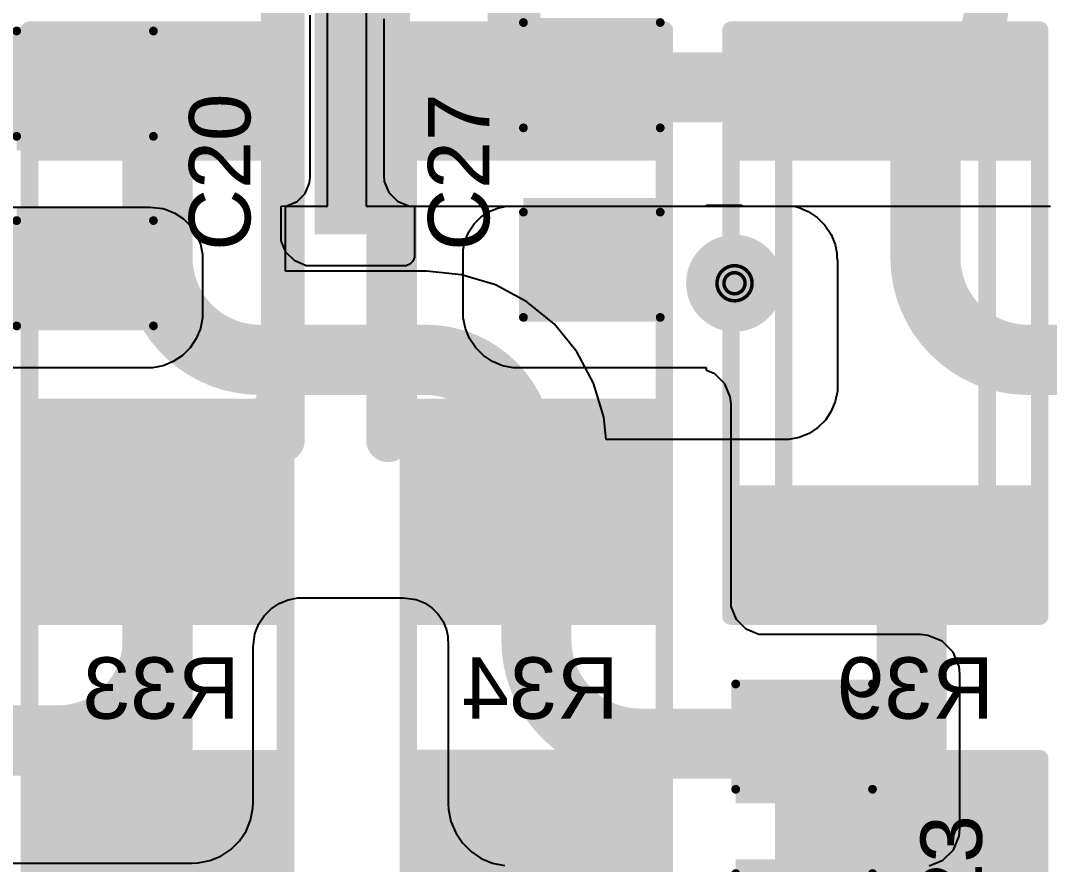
# Model space of a CAD drawing. Header units: inches. Extents: x 0 to 11.2, y -0.2 to 5.5.
# Drawn here: x 1.984 to 2.571, y 1.772 to 2.253 of the extents above; entities that cross this region are included whole.
import ezdxf

# ---------------------------------------------------------------- set-up
doc = ezdxf.new("R2010")
doc.units = ezdxf.units.IN
doc.header["$MEASUREMENT"] = 0
for name, color, linetype in [('Bottom Layer', 5, 'Continuous'), ('Bottom Overlay', 54, 'Continuous'), ('Bottom Paste', 16, 'Continuous'), ('Bottom Solder', 6, 'Continuous'), ('Drill Drawing', 1, 'Continuous'), ('Top Layer', 1, 'Continuous'), ('Top Overlay', 2, 'Continuous'), ('Top Paste', 8, 'Continuous'), ('Top Solder', 216, 'Continuous'), ('Via Holes', 16, 'Continuous')]:
    doc.layers.add(name, color=color, linetype=linetype)
doc.styles.add('Arial', font='', dxfattribs={"height": 0.2})
doc.styles.get('Arial').set_extended_font_data('Arial')

# ---------------------------------------------------------------- blocks, each defined once
blk = doc.blocks.new('RES_2512_12')
at = {"layer": 'Top Layer'}
for points in [[(-0.15944875, 0.06692915), (-0.09645665, 0.06692915), (-0.09645665, -0.06692915), (-0.15944875, -0.06692915)], [(0.09645675, 0.06692915), (0.15944885, 0.06692915), (0.15944885, -0.06692915), (0.09645675, -0.06692915)]]:
    blk.add_hatch(color=1, dxfattribs=at).paths.add_polyline_path(points)
at = {"layer": 'Top Paste'}
for points in [[(-0.15944875, 0.06692915), (-0.09645665, 0.06692915), (-0.09645665, -0.06692915), (-0.15944875, -0.06692915)], [(0.09645675, 0.06692915), (0.15944885, 0.06692915), (0.15944885, -0.06692915), (0.09645675, -0.06692915)]]:
    blk.add_hatch(color=8, dxfattribs=at).paths.add_polyline_path(points)
at = {"layer": 'Top Solder'}
for points in [[(-0.16344875, 0.07092915), (-0.09245665, 0.07092915), (-0.09245665, -0.07092915), (-0.16344875, -0.07092915)], [(0.09245675, 0.07092915), (0.16344885, 0.07092915), (0.16344885, -0.07092915), (0.09245675, -0.07092915)]]:
    blk.add_hatch(color=216, dxfattribs=at).paths.add_polyline_path(points)
at = {"layer": 'Top Overlay'}
for points in [[(-0.167, 0.073, 0.01, 0.01, 0), (-0.167, -0.073, 0.01, 0.01, 0)], [(-0.167, 0.073, 0.01, 0.01, 0), (0.1667936, 0.073, 0.01, 0.01, 0)], [(0.1667936, 0.073, 0.01, 0.01, 0), (0.1667936, -0.073, 0.01, 0.01, 0)], [(-0.167, -0.073, 0.01, 0.01, 0), (0.1667936, -0.073, 0.01, 0.01, 0)]]:
    blk.add_lwpolyline(points, format="xyseb", dxfattribs=at)
for points in [[(-0.1695, 0.073, 0.005, 0.005, 1), (-0.1645, 0.073, 0.005, 0.005, 1)], [(-0.1695, 0.073, 0.005, 0.005, 1), (-0.1645, 0.073, 0.005, 0.005, 1)], [(0.1642936, 0.073, 0.005, 0.005, 1), (0.1692936, 0.073, 0.005, 0.005, 1)], [(0.1642936, 0.073, 0.005, 0.005, 1), (0.1692936, 0.073, 0.005, 0.005, 1)], [(-0.1695, -0.073, 0.005, 0.005, 1), (-0.1645, -0.073, 0.005, 0.005, 1)], [(-0.1695, -0.073, 0.005, 0.005, 1), (-0.1645, -0.073, 0.005, 0.005, 1)], [(0.1642936, -0.073, 0.005, 0.005, 1), (0.1692936, -0.073, 0.005, 0.005, 1)], [(0.1642936, -0.073, 0.005, 0.005, 1), (0.1692936, -0.073, 0.005, 0.005, 1)]]:
    blk.add_lwpolyline(points, format="xyseb", close=True, dxfattribs=at)
blk = doc.blocks.new('RES_2512_B_15')
at = {"layer": 'Bottom Layer'}
for points in [[(-0.15944875, 0.06692915), (-0.09645665, 0.06692915), (-0.09645665, -0.06692915), (-0.15944875, -0.06692915)], [(0.09645675, 0.06692915), (0.15944885, 0.06692915), (0.15944885, -0.06692915), (0.09645675, -0.06692915)]]:
    blk.add_hatch(color=5, dxfattribs=at).paths.add_polyline_path(points)
at = {"layer": 'Bottom Paste'}
for points in [[(-0.15944875, 0.06692915), (-0.09645665, 0.06692915), (-0.09645665, -0.06692915), (-0.15944875, -0.06692915)], [(0.09645675, 0.06692915), (0.15944885, 0.06692915), (0.15944885, -0.06692915), (0.09645675, -0.06692915)]]:
    blk.add_hatch(color=16, dxfattribs=at).paths.add_polyline_path(points)
at = {"layer": 'Bottom Solder'}
for points in [[(-0.16344875, 0.07092915), (-0.09245665, 0.07092915), (-0.09245665, -0.07092915), (-0.16344875, -0.07092915)], [(0.09245675, 0.07092915), (0.16344885, 0.07092915), (0.16344885, -0.07092915), (0.09245675, -0.07092915)]]:
    blk.add_hatch(color=6, dxfattribs=at).paths.add_polyline_path(points)
at = {"layer": 'Bottom Overlay'}
for points in [[(-0.167, 0.073, 0.01, 0.01, 0), (-0.167, -0.073, 0.01, 0.01, 0)], [(-0.167, 0.073, 0.01, 0.01, 0), (0.1667936, 0.073, 0.01, 0.01, 0)], [(0.1667936, 0.073, 0.01, 0.01, 0), (0.1667936, -0.073, 0.01, 0.01, 0)], [(-0.167, -0.073, 0.01, 0.01, 0), (0.1667936, -0.073, 0.01, 0.01, 0)]]:
    blk.add_lwpolyline(points, format="xyseb", dxfattribs=at)
for points in [[(-0.1695, 0.073, 0.005, 0.005, 1), (-0.1645, 0.073, 0.005, 0.005, 1)], [(-0.1695, 0.073, 0.005, 0.005, 1), (-0.1645, 0.073, 0.005, 0.005, 1)], [(0.1642936, 0.073, 0.005, 0.005, 1), (0.1692936, 0.073, 0.005, 0.005, 1)], [(0.1642936, 0.073, 0.005, 0.005, 1), (0.1692936, 0.073, 0.005, 0.005, 1)], [(-0.1695, -0.073, 0.005, 0.005, 1), (-0.1645, -0.073, 0.005, 0.005, 1)], [(-0.1695, -0.073, 0.005, 0.005, 1), (-0.1645, -0.073, 0.005, 0.005, 1)], [(0.1642936, -0.073, 0.005, 0.005, 1), (0.1692936, -0.073, 0.005, 0.005, 1)], [(0.1642936, -0.073, 0.005, 0.005, 1), (0.1692936, -0.073, 0.005, 0.005, 1)]]:
    blk.add_lwpolyline(points, format="xyseb", close=True, dxfattribs=at)
blk = doc.blocks.new('RES_2512_B_16')
at = {"layer": 'Bottom Layer'}
for points in [[(-0.15944875, 0.06692915), (-0.09645665, 0.06692915), (-0.09645665, -0.06692915), (-0.15944875, -0.06692915)], [(0.09645675, 0.06692915), (0.15944885, 0.06692915), (0.15944885, -0.06692915), (0.09645675, -0.06692915)]]:
    blk.add_hatch(color=5, dxfattribs=at).paths.add_polyline_path(points)
at = {"layer": 'Bottom Paste'}
for points in [[(-0.15944875, 0.06692915), (-0.09645665, 0.06692915), (-0.09645665, -0.06692915), (-0.15944875, -0.06692915)], [(0.09645675, 0.06692915), (0.15944885, 0.06692915), (0.15944885, -0.06692915), (0.09645675, -0.06692915)]]:
    blk.add_hatch(color=16, dxfattribs=at).paths.add_polyline_path(points)
at = {"layer": 'Bottom Solder'}
for points in [[(-0.16344875, 0.07092915), (-0.09245665, 0.07092915), (-0.09245665, -0.07092915), (-0.16344875, -0.07092915)], [(0.09245675, 0.07092915), (0.16344885, 0.07092915), (0.16344885, -0.07092915), (0.09245675, -0.07092915)]]:
    blk.add_hatch(color=6, dxfattribs=at).paths.add_polyline_path(points)
at = {"layer": 'Bottom Overlay'}
for points in [[(-0.167, 0.073, 0.01, 0.01, 0), (-0.167, -0.073, 0.01, 0.01, 0)], [(-0.167, 0.073, 0.01, 0.01, 0), (0.1667936, 0.073, 0.01, 0.01, 0)], [(0.1667936, 0.073, 0.01, 0.01, 0), (0.1667936, -0.073, 0.01, 0.01, 0)], [(-0.167, -0.073, 0.01, 0.01, 0), (0.1667936, -0.073, 0.01, 0.01, 0)]]:
    blk.add_lwpolyline(points, format="xyseb", dxfattribs=at)
for points in [[(-0.1695, 0.073, 0.005, 0.005, 1), (-0.1645, 0.073, 0.005, 0.005, 1)], [(-0.1695, 0.073, 0.005, 0.005, 1), (-0.1645, 0.073, 0.005, 0.005, 1)], [(0.1642936, 0.073, 0.005, 0.005, 1), (0.1692936, 0.073, 0.005, 0.005, 1)], [(0.1642936, 0.073, 0.005, 0.005, 1), (0.1692936, 0.073, 0.005, 0.005, 1)], [(-0.1695, -0.073, 0.005, 0.005, 1), (-0.1645, -0.073, 0.005, 0.005, 1)], [(-0.1695, -0.073, 0.005, 0.005, 1), (-0.1645, -0.073, 0.005, 0.005, 1)], [(0.1642936, -0.073, 0.005, 0.005, 1), (0.1692936, -0.073, 0.005, 0.005, 1)], [(0.1642936, -0.073, 0.005, 0.005, 1), (0.1692936, -0.073, 0.005, 0.005, 1)]]:
    blk.add_lwpolyline(points, format="xyseb", close=True, dxfattribs=at)
blk = doc.blocks.new('RES_2512_18')
at = {"layer": 'Top Layer'}
for points in [[(-0.15944875, 0.06692915), (-0.09645665, 0.06692915), (-0.09645665, -0.06692915), (-0.15944875, -0.06692915)], [(0.09645675, 0.06692915), (0.15944885, 0.06692915), (0.15944885, -0.06692915), (0.09645675, -0.06692915)]]:
    blk.add_hatch(color=1, dxfattribs=at).paths.add_polyline_path(points)
at = {"layer": 'Top Paste'}
for points in [[(-0.15944875, 0.06692915), (-0.09645665, 0.06692915), (-0.09645665, -0.06692915), (-0.15944875, -0.06692915)], [(0.09645675, 0.06692915), (0.15944885, 0.06692915), (0.15944885, -0.06692915), (0.09645675, -0.06692915)]]:
    blk.add_hatch(color=8, dxfattribs=at).paths.add_polyline_path(points)
at = {"layer": 'Top Solder'}
for points in [[(-0.16344875, 0.07092915), (-0.09245665, 0.07092915), (-0.09245665, -0.07092915), (-0.16344875, -0.07092915)], [(0.09245675, 0.07092915), (0.16344885, 0.07092915), (0.16344885, -0.07092915), (0.09245675, -0.07092915)]]:
    blk.add_hatch(color=216, dxfattribs=at).paths.add_polyline_path(points)
at = {"layer": 'Top Overlay'}
for points in [[(-0.167, 0.073, 0.01, 0.01, 0), (0.1667936, 0.073, 0.01, 0.01, 0)], [(-0.167, 0.073, 0.01, 0.01, 0), (-0.167, -0.073, 0.01, 0.01, 0)], [(0.1667936, 0.073, 0.01, 0.01, 0), (0.1667936, -0.073, 0.01, 0.01, 0)], [(-0.167, -0.073, 0.01, 0.01, 0), (0.1667936, -0.073, 0.01, 0.01, 0)]]:
    blk.add_lwpolyline(points, format="xyseb", dxfattribs=at)
for points in [[(-0.1695, 0.073, 0.005, 0.005, 1), (-0.1645, 0.073, 0.005, 0.005, 1)], [(-0.1695, 0.073, 0.005, 0.005, 1), (-0.1645, 0.073, 0.005, 0.005, 1)], [(0.1642936, 0.073, 0.005, 0.005, 1), (0.1692936, 0.073, 0.005, 0.005, 1)], [(0.1642936, 0.073, 0.005, 0.005, 1), (0.1692936, 0.073, 0.005, 0.005, 1)], [(-0.1695, -0.073, 0.005, 0.005, 1), (-0.1645, -0.073, 0.005, 0.005, 1)], [(-0.1695, -0.073, 0.005, 0.005, 1), (-0.1645, -0.073, 0.005, 0.005, 1)], [(0.1642936, -0.073, 0.005, 0.005, 1), (0.1692936, -0.073, 0.005, 0.005, 1)], [(0.1642936, -0.073, 0.005, 0.005, 1), (0.1692936, -0.073, 0.005, 0.005, 1)]]:
    blk.add_lwpolyline(points, format="xyseb", close=True, dxfattribs=at)
blk = doc.blocks.new('RES_2512_19')
at = {"layer": 'Top Layer'}
for points in [[(-0.15944875, 0.06692915), (-0.09645665, 0.06692915), (-0.09645665, -0.06692915), (-0.15944875, -0.06692915)], [(0.09645675, 0.06692915), (0.15944885, 0.06692915), (0.15944885, -0.06692915), (0.09645675, -0.06692915)]]:
    blk.add_hatch(color=1, dxfattribs=at).paths.add_polyline_path(points)
at = {"layer": 'Top Paste'}
for points in [[(-0.15944875, 0.06692915), (-0.09645665, 0.06692915), (-0.09645665, -0.06692915), (-0.15944875, -0.06692915)], [(0.09645675, 0.06692915), (0.15944885, 0.06692915), (0.15944885, -0.06692915), (0.09645675, -0.06692915)]]:
    blk.add_hatch(color=8, dxfattribs=at).paths.add_polyline_path(points)
at = {"layer": 'Top Solder'}
for points in [[(-0.16344875, 0.07092915), (-0.09245665, 0.07092915), (-0.09245665, -0.07092915), (-0.16344875, -0.07092915)], [(0.09245675, 0.07092915), (0.16344885, 0.07092915), (0.16344885, -0.07092915), (0.09245675, -0.07092915)]]:
    blk.add_hatch(color=216, dxfattribs=at).paths.add_polyline_path(points)
at = {"layer": 'Top Overlay'}
for points in [[(-0.167, 0.073, 0.01, 0.01, 0), (0.1667936, 0.073, 0.01, 0.01, 0)], [(-0.167, 0.073, 0.01, 0.01, 0), (-0.167, -0.073, 0.01, 0.01, 0)], [(0.1667936, 0.073, 0.01, 0.01, 0), (0.1667936, -0.073, 0.01, 0.01, 0)], [(-0.167, -0.073, 0.01, 0.01, 0), (0.1667936, -0.073, 0.01, 0.01, 0)]]:
    blk.add_lwpolyline(points, format="xyseb", dxfattribs=at)
for points in [[(-0.1695, 0.073, 0.005, 0.005, 1), (-0.1645, 0.073, 0.005, 0.005, 1)], [(-0.1695, 0.073, 0.005, 0.005, 1), (-0.1645, 0.073, 0.005, 0.005, 1)], [(0.1642936, 0.073, 0.005, 0.005, 1), (0.1692936, 0.073, 0.005, 0.005, 1)], [(0.1642936, 0.073, 0.005, 0.005, 1), (0.1692936, 0.073, 0.005, 0.005, 1)], [(-0.1695, -0.073, 0.005, 0.005, 1), (-0.1645, -0.073, 0.005, 0.005, 1)], [(-0.1695, -0.073, 0.005, 0.005, 1), (-0.1645, -0.073, 0.005, 0.005, 1)], [(0.1642936, -0.073, 0.005, 0.005, 1), (0.1692936, -0.073, 0.005, 0.005, 1)], [(0.1642936, -0.073, 0.005, 0.005, 1), (0.1692936, -0.073, 0.005, 0.005, 1)]]:
    blk.add_lwpolyline(points, format="xyseb", close=True, dxfattribs=at)
blk = doc.blocks.new('RES_2512_B_20')
at = {"layer": 'Bottom Layer'}
for points in [[(-0.15944875, 0.06692915), (-0.09645665, 0.06692915), (-0.09645665, -0.06692915), (-0.15944875, -0.06692915)], [(0.09645675, 0.06692915), (0.15944885, 0.06692915), (0.15944885, -0.06692915), (0.09645675, -0.06692915)]]:
    blk.add_hatch(color=5, dxfattribs=at).paths.add_polyline_path(points)
at = {"layer": 'Bottom Paste'}
for points in [[(-0.15944875, 0.06692915), (-0.09645665, 0.06692915), (-0.09645665, -0.06692915), (-0.15944875, -0.06692915)], [(0.09645675, 0.06692915), (0.15944885, 0.06692915), (0.15944885, -0.06692915), (0.09645675, -0.06692915)]]:
    blk.add_hatch(color=16, dxfattribs=at).paths.add_polyline_path(points)
at = {"layer": 'Bottom Solder'}
for points in [[(-0.16344875, 0.07092915), (-0.09245665, 0.07092915), (-0.09245665, -0.07092915), (-0.16344875, -0.07092915)], [(0.09245675, 0.07092915), (0.16344885, 0.07092915), (0.16344885, -0.07092915), (0.09245675, -0.07092915)]]:
    blk.add_hatch(color=6, dxfattribs=at).paths.add_polyline_path(points)
at = {"layer": 'Bottom Overlay'}
for points in [[(-0.167, 0.073, 0.01, 0.01, 0), (-0.167, -0.073, 0.01, 0.01, 0)], [(-0.167, 0.073, 0.01, 0.01, 0), (0.1667936, 0.073, 0.01, 0.01, 0)], [(0.1667936, 0.073, 0.01, 0.01, 0), (0.1667936, -0.073, 0.01, 0.01, 0)], [(-0.167, -0.073, 0.01, 0.01, 0), (0.1667936, -0.073, 0.01, 0.01, 0)]]:
    blk.add_lwpolyline(points, format="xyseb", dxfattribs=at)
for points in [[(-0.1695, 0.073, 0.005, 0.005, 1), (-0.1645, 0.073, 0.005, 0.005, 1)], [(-0.1695, 0.073, 0.005, 0.005, 1), (-0.1645, 0.073, 0.005, 0.005, 1)], [(0.1642936, 0.073, 0.005, 0.005, 1), (0.1692936, 0.073, 0.005, 0.005, 1)], [(0.1642936, 0.073, 0.005, 0.005, 1), (0.1692936, 0.073, 0.005, 0.005, 1)], [(-0.1695, -0.073, 0.005, 0.005, 1), (-0.1645, -0.073, 0.005, 0.005, 1)], [(-0.1695, -0.073, 0.005, 0.005, 1), (-0.1645, -0.073, 0.005, 0.005, 1)], [(0.1642936, -0.073, 0.005, 0.005, 1), (0.1692936, -0.073, 0.005, 0.005, 1)], [(0.1642936, -0.073, 0.005, 0.005, 1), (0.1692936, -0.073, 0.005, 0.005, 1)]]:
    blk.add_lwpolyline(points, format="xyseb", close=True, dxfattribs=at)
blk = doc.blocks.new('RES_2512_B_21')
at = {"layer": 'Bottom Layer'}
for points in [[(-0.15944875, 0.06692915), (-0.09645665, 0.06692915), (-0.09645665, -0.06692915), (-0.15944875, -0.06692915)], [(0.09645675, 0.06692915), (0.15944885, 0.06692915), (0.15944885, -0.06692915), (0.09645675, -0.06692915)]]:
    blk.add_hatch(color=5, dxfattribs=at).paths.add_polyline_path(points)
at = {"layer": 'Bottom Paste'}
for points in [[(-0.15944875, 0.06692915), (-0.09645665, 0.06692915), (-0.09645665, -0.06692915), (-0.15944875, -0.06692915)], [(0.09645675, 0.06692915), (0.15944885, 0.06692915), (0.15944885, -0.06692915), (0.09645675, -0.06692915)]]:
    blk.add_hatch(color=16, dxfattribs=at).paths.add_polyline_path(points)
at = {"layer": 'Bottom Solder'}
for points in [[(-0.16344875, 0.07092915), (-0.09245665, 0.07092915), (-0.09245665, -0.07092915), (-0.16344875, -0.07092915)], [(0.09245675, 0.07092915), (0.16344885, 0.07092915), (0.16344885, -0.07092915), (0.09245675, -0.07092915)]]:
    blk.add_hatch(color=6, dxfattribs=at).paths.add_polyline_path(points)
at = {"layer": 'Bottom Overlay'}
for points in [[(-0.167, 0.073, 0.01, 0.01, 0), (0.1667936, 0.073, 0.01, 0.01, 0)], [(-0.167, 0.073, 0.01, 0.01, 0), (-0.167, -0.073, 0.01, 0.01, 0)], [(0.1667936, 0.073, 0.01, 0.01, 0), (0.1667936, -0.073, 0.01, 0.01, 0)], [(-0.167, -0.073, 0.01, 0.01, 0), (0.1667936, -0.073, 0.01, 0.01, 0)]]:
    blk.add_lwpolyline(points, format="xyseb", dxfattribs=at)
for points in [[(-0.1695, 0.073, 0.005, 0.005, 1), (-0.1645, 0.073, 0.005, 0.005, 1)], [(-0.1695, 0.073, 0.005, 0.005, 1), (-0.1645, 0.073, 0.005, 0.005, 1)], [(0.1642936, 0.073, 0.005, 0.005, 1), (0.1692936, 0.073, 0.005, 0.005, 1)], [(0.1642936, 0.073, 0.005, 0.005, 1), (0.1692936, 0.073, 0.005, 0.005, 1)], [(-0.1695, -0.073, 0.005, 0.005, 1), (-0.1645, -0.073, 0.005, 0.005, 1)], [(-0.1695, -0.073, 0.005, 0.005, 1), (-0.1645, -0.073, 0.005, 0.005, 1)], [(0.1642936, -0.073, 0.005, 0.005, 1), (0.1692936, -0.073, 0.005, 0.005, 1)], [(0.1642936, -0.073, 0.005, 0.005, 1), (0.1692936, -0.073, 0.005, 0.005, 1)]]:
    blk.add_lwpolyline(points, format="xyseb", close=True, dxfattribs=at)
blk = doc.blocks.new('RES_2512_B_22')
at = {"layer": 'Bottom Layer'}
for points in [[(-0.15944875, 0.06692915), (-0.09645665, 0.06692915), (-0.09645665, -0.06692915), (-0.15944875, -0.06692915)], [(0.09645675, 0.06692915), (0.15944885, 0.06692915), (0.15944885, -0.06692915), (0.09645675, -0.06692915)]]:
    blk.add_hatch(color=5, dxfattribs=at).paths.add_polyline_path(points)
at = {"layer": 'Bottom Paste'}
for points in [[(-0.15944875, 0.06692915), (-0.09645665, 0.06692915), (-0.09645665, -0.06692915), (-0.15944875, -0.06692915)], [(0.09645675, 0.06692915), (0.15944885, 0.06692915), (0.15944885, -0.06692915), (0.09645675, -0.06692915)]]:
    blk.add_hatch(color=16, dxfattribs=at).paths.add_polyline_path(points)
at = {"layer": 'Bottom Solder'}
for points in [[(-0.16344875, 0.07092915), (-0.09245665, 0.07092915), (-0.09245665, -0.07092915), (-0.16344875, -0.07092915)], [(0.09245675, 0.07092915), (0.16344885, 0.07092915), (0.16344885, -0.07092915), (0.09245675, -0.07092915)]]:
    blk.add_hatch(color=6, dxfattribs=at).paths.add_polyline_path(points)
at = {"layer": 'Bottom Overlay'}
for points in [[(-0.167, 0.073, 0.01, 0.01, 0), (0.1667936, 0.073, 0.01, 0.01, 0)], [(-0.167, 0.073, 0.01, 0.01, 0), (-0.167, -0.073, 0.01, 0.01, 0)], [(0.1667936, 0.073, 0.01, 0.01, 0), (0.1667936, -0.073, 0.01, 0.01, 0)], [(-0.167, -0.073, 0.01, 0.01, 0), (0.1667936, -0.073, 0.01, 0.01, 0)]]:
    blk.add_lwpolyline(points, format="xyseb", dxfattribs=at)
for points in [[(-0.1695, 0.073, 0.005, 0.005, 1), (-0.1645, 0.073, 0.005, 0.005, 1)], [(-0.1695, 0.073, 0.005, 0.005, 1), (-0.1645, 0.073, 0.005, 0.005, 1)], [(0.1642936, 0.073, 0.005, 0.005, 1), (0.1692936, 0.073, 0.005, 0.005, 1)], [(0.1642936, 0.073, 0.005, 0.005, 1), (0.1692936, 0.073, 0.005, 0.005, 1)], [(-0.1695, -0.073, 0.005, 0.005, 1), (-0.1645, -0.073, 0.005, 0.005, 1)], [(-0.1695, -0.073, 0.005, 0.005, 1), (-0.1645, -0.073, 0.005, 0.005, 1)], [(0.1642936, -0.073, 0.005, 0.005, 1), (0.1692936, -0.073, 0.005, 0.005, 1)], [(0.1642936, -0.073, 0.005, 0.005, 1), (0.1692936, -0.073, 0.005, 0.005, 1)]]:
    blk.add_lwpolyline(points, format="xyseb", close=True, dxfattribs=at)
blk = doc.blocks.new('RES_2512_B_23')
at = {"layer": 'Bottom Layer'}
for points in [[(-0.15944875, 0.06692915), (-0.09645665, 0.06692915), (-0.09645665, -0.06692915), (-0.15944875, -0.06692915)], [(0.09645675, 0.06692915), (0.15944885, 0.06692915), (0.15944885, -0.06692915), (0.09645675, -0.06692915)]]:
    blk.add_hatch(color=5, dxfattribs=at).paths.add_polyline_path(points)
at = {"layer": 'Bottom Paste'}
for points in [[(-0.15944875, 0.06692915), (-0.09645665, 0.06692915), (-0.09645665, -0.06692915), (-0.15944875, -0.06692915)], [(0.09645675, 0.06692915), (0.15944885, 0.06692915), (0.15944885, -0.06692915), (0.09645675, -0.06692915)]]:
    blk.add_hatch(color=16, dxfattribs=at).paths.add_polyline_path(points)
at = {"layer": 'Bottom Solder'}
for points in [[(-0.16344875, 0.07092915), (-0.09245665, 0.07092915), (-0.09245665, -0.07092915), (-0.16344875, -0.07092915)], [(0.09245675, 0.07092915), (0.16344885, 0.07092915), (0.16344885, -0.07092915), (0.09245675, -0.07092915)]]:
    blk.add_hatch(color=6, dxfattribs=at).paths.add_polyline_path(points)
at = {"layer": 'Bottom Overlay'}
for points in [[(-0.167, 0.073, 0.01, 0.01, 0), (-0.167, -0.073, 0.01, 0.01, 0)], [(-0.167, 0.073, 0.01, 0.01, 0), (0.1667936, 0.073, 0.01, 0.01, 0)], [(0.1667936, 0.073, 0.01, 0.01, 0), (0.1667936, -0.073, 0.01, 0.01, 0)], [(-0.167, -0.073, 0.01, 0.01, 0), (0.1667936, -0.073, 0.01, 0.01, 0)]]:
    blk.add_lwpolyline(points, format="xyseb", dxfattribs=at)
for points in [[(-0.1695, 0.073, 0.005, 0.005, 1), (-0.1645, 0.073, 0.005, 0.005, 1)], [(-0.1695, 0.073, 0.005, 0.005, 1), (-0.1645, 0.073, 0.005, 0.005, 1)], [(0.1642936, 0.073, 0.005, 0.005, 1), (0.1692936, 0.073, 0.005, 0.005, 1)], [(0.1642936, 0.073, 0.005, 0.005, 1), (0.1692936, 0.073, 0.005, 0.005, 1)], [(-0.1695, -0.073, 0.005, 0.005, 1), (-0.1645, -0.073, 0.005, 0.005, 1)], [(-0.1695, -0.073, 0.005, 0.005, 1), (-0.1645, -0.073, 0.005, 0.005, 1)], [(0.1642936, -0.073, 0.005, 0.005, 1), (0.1692936, -0.073, 0.005, 0.005, 1)], [(0.1642936, -0.073, 0.005, 0.005, 1), (0.1692936, -0.073, 0.005, 0.005, 1)]]:
    blk.add_lwpolyline(points, format="xyseb", close=True, dxfattribs=at)
blk = doc.blocks.new('C___1206_58')
at = {"layer": 'Top Layer'}
for points in [[(-0.0799999, 0.035), (-0.0199999, 0.035), (-0.0199999, -0.035), (-0.0799999, -0.035)], [(0.0199999, 0.035), (0.0799999, 0.035), (0.0799999, -0.035), (0.0199999, -0.035)]]:
    blk.add_hatch(color=1, dxfattribs=at).paths.add_polyline_path(points)
at = {"layer": 'Top Paste'}
for points in [[(-0.0799999, 0.035), (-0.0199999, 0.035), (-0.0199999, -0.035), (-0.0799999, -0.035)], [(0.0199999, 0.035), (0.0799999, 0.035), (0.0799999, -0.035), (0.0199999, -0.035)]]:
    blk.add_hatch(color=8, dxfattribs=at).paths.add_polyline_path(points)
at = {"layer": 'Top Solder'}
for points in [[(-0.0839999, 0.039), (-0.0159999, 0.039), (-0.0159999, -0.039), (-0.0839999, -0.039)], [(0.0159999, 0.039), (0.0839999, 0.039), (0.0839999, -0.039), (0.0159999, -0.039)]]:
    blk.add_hatch(color=216, dxfattribs=at).paths.add_polyline_path(points)
at = {"layer": 'Top Overlay'}
for points in [[(-0.084, 0.039, 0.005, 0.005, 0), (-0.084, -0.039, 0.005, 0.005, 0)], [(-0.084, 0.039, 0.005, 0.005, 0), (-0.024, 0.039, 0.005, 0.005, 0)], [(0.024, 0.039, 0.005, 0.005, 0), (0.084, 0.039, 0.005, 0.005, 0)], [(0.084, 0.039, 0.005, 0.005, 0), (0.084, -0.039, 0.005, 0.005, 0)], [(-0.084, -0.039, 0.005, 0.005, 0), (-0.024, -0.039, 0.005, 0.005, 0)], [(0.024, -0.039, 0.005, 0.005, 0), (0.084, -0.039, 0.005, 0.005, 0)]]:
    blk.add_lwpolyline(points, format="xyseb", dxfattribs=at)
for points in [[(-0.08525, 0.039, 0.0025, 0.0025, 1), (-0.08275, 0.039, 0.0025, 0.0025, 1)], [(-0.08525, 0.039, 0.0025, 0.0025, 1), (-0.08275, 0.039, 0.0025, 0.0025, 1)], [(-0.02525, 0.039, 0.0025, 0.0025, 1), (-0.02275, 0.039, 0.0025, 0.0025, 1)], [(0.02275, 0.039, 0.0025, 0.0025, 1), (0.02525, 0.039, 0.0025, 0.0025, 1)], [(0.08275, 0.039, 0.0025, 0.0025, 1), (0.08525, 0.039, 0.0025, 0.0025, 1)], [(0.08275, 0.039, 0.0025, 0.0025, 1), (0.08525, 0.039, 0.0025, 0.0025, 1)], [(-0.08525, -0.039, 0.0025, 0.0025, 1), (-0.08275, -0.039, 0.0025, 0.0025, 1)], [(-0.08525, -0.039, 0.0025, 0.0025, 1), (-0.08275, -0.039, 0.0025, 0.0025, 1)], [(-0.02525, -0.039, 0.0025, 0.0025, 1), (-0.02275, -0.039, 0.0025, 0.0025, 1)], [(0.02275, -0.039, 0.0025, 0.0025, 1), (0.02525, -0.039, 0.0025, 0.0025, 1)], [(0.08275, -0.039, 0.0025, 0.0025, 1), (0.08525, -0.039, 0.0025, 0.0025, 1)], [(0.08275, -0.039, 0.0025, 0.0025, 1), (0.08525, -0.039, 0.0025, 0.0025, 1)]]:
    blk.add_lwpolyline(points, format="xyseb", close=True, dxfattribs=at)
blk = doc.blocks.new('C___1206_62')
at = {"layer": 'Top Layer'}
for points in [[(-0.0799999, 0.035), (-0.0199999, 0.035), (-0.0199999, -0.035), (-0.0799999, -0.035)], [(0.0199999, 0.035), (0.0799999, 0.035), (0.0799999, -0.035), (0.0199999, -0.035)]]:
    blk.add_hatch(color=1, dxfattribs=at).paths.add_polyline_path(points)
at = {"layer": 'Top Paste'}
for points in [[(-0.0799999, 0.035), (-0.0199999, 0.035), (-0.0199999, -0.035), (-0.0799999, -0.035)], [(0.0199999, 0.035), (0.0799999, 0.035), (0.0799999, -0.035), (0.0199999, -0.035)]]:
    blk.add_hatch(color=8, dxfattribs=at).paths.add_polyline_path(points)
at = {"layer": 'Top Solder'}
for points in [[(-0.0839999, 0.039), (-0.0159999, 0.039), (-0.0159999, -0.039), (-0.0839999, -0.039)], [(0.0159999, 0.039), (0.0839999, 0.039), (0.0839999, -0.039), (0.0159999, -0.039)]]:
    blk.add_hatch(color=216, dxfattribs=at).paths.add_polyline_path(points)
at = {"layer": 'Top Overlay'}
for points in [[(-0.084, 0.039, 0.005, 0.005, 0), (-0.024, 0.039, 0.005, 0.005, 0)], [(-0.084, 0.039, 0.005, 0.005, 0), (-0.084, -0.039, 0.005, 0.005, 0)], [(0.024, 0.039, 0.005, 0.005, 0), (0.084, 0.039, 0.005, 0.005, 0)], [(0.084, 0.039, 0.005, 0.005, 0), (0.084, -0.039, 0.005, 0.005, 0)], [(-0.084, -0.039, 0.005, 0.005, 0), (-0.024, -0.039, 0.005, 0.005, 0)], [(0.024, -0.039, 0.005, 0.005, 0), (0.084, -0.039, 0.005, 0.005, 0)]]:
    blk.add_lwpolyline(points, format="xyseb", dxfattribs=at)
for points in [[(-0.08525, 0.039, 0.0025, 0.0025, 1), (-0.08275, 0.039, 0.0025, 0.0025, 1)], [(-0.08525, 0.039, 0.0025, 0.0025, 1), (-0.08275, 0.039, 0.0025, 0.0025, 1)], [(-0.02525, 0.039, 0.0025, 0.0025, 1), (-0.02275, 0.039, 0.0025, 0.0025, 1)], [(0.02275, 0.039, 0.0025, 0.0025, 1), (0.02525, 0.039, 0.0025, 0.0025, 1)], [(0.08275, 0.039, 0.0025, 0.0025, 1), (0.08525, 0.039, 0.0025, 0.0025, 1)], [(0.08275, 0.039, 0.0025, 0.0025, 1), (0.08525, 0.039, 0.0025, 0.0025, 1)], [(-0.08525, -0.039, 0.0025, 0.0025, 1), (-0.08275, -0.039, 0.0025, 0.0025, 1)], [(-0.08525, -0.039, 0.0025, 0.0025, 1), (-0.08275, -0.039, 0.0025, 0.0025, 1)], [(-0.02525, -0.039, 0.0025, 0.0025, 1), (-0.02275, -0.039, 0.0025, 0.0025, 1)], [(0.02275, -0.039, 0.0025, 0.0025, 1), (0.02525, -0.039, 0.0025, 0.0025, 1)], [(0.08275, -0.039, 0.0025, 0.0025, 1), (0.08525, -0.039, 0.0025, 0.0025, 1)], [(0.08275, -0.039, 0.0025, 0.0025, 1), (0.08525, -0.039, 0.0025, 0.0025, 1)]]:
    blk.add_lwpolyline(points, format="xyseb", close=True, dxfattribs=at)
blk = doc.blocks.new('C___1206_65')
at = {"layer": 'Top Layer'}
for points in [[(-0.0799999, 0.035), (-0.0199999, 0.035), (-0.0199999, -0.035), (-0.0799999, -0.035)], [(0.0199999, 0.035), (0.0799999, 0.035), (0.0799999, -0.035), (0.0199999, -0.035)]]:
    blk.add_hatch(color=1, dxfattribs=at).paths.add_polyline_path(points)
at = {"layer": 'Top Paste'}
for points in [[(-0.0799999, 0.035), (-0.0199999, 0.035), (-0.0199999, -0.035), (-0.0799999, -0.035)], [(0.0199999, 0.035), (0.0799999, 0.035), (0.0799999, -0.035), (0.0199999, -0.035)]]:
    blk.add_hatch(color=8, dxfattribs=at).paths.add_polyline_path(points)
at = {"layer": 'Top Solder'}
for points in [[(-0.0839999, 0.039), (-0.0159999, 0.039), (-0.0159999, -0.039), (-0.0839999, -0.039)], [(0.0159999, 0.039), (0.0839999, 0.039), (0.0839999, -0.039), (0.0159999, -0.039)]]:
    blk.add_hatch(color=216, dxfattribs=at).paths.add_polyline_path(points)
at = {"layer": 'Top Overlay'}
for points in [[(-0.084, 0.039, 0.005, 0.005, 0), (-0.024, 0.039, 0.005, 0.005, 0)], [(-0.084, 0.039, 0.005, 0.005, 0), (-0.084, -0.039, 0.005, 0.005, 0)], [(0.024, 0.039, 0.005, 0.005, 0), (0.084, 0.039, 0.005, 0.005, 0)], [(0.084, 0.039, 0.005, 0.005, 0), (0.084, -0.039, 0.005, 0.005, 0)], [(-0.084, -0.039, 0.005, 0.005, 0), (-0.024, -0.039, 0.005, 0.005, 0)], [(0.024, -0.039, 0.005, 0.005, 0), (0.084, -0.039, 0.005, 0.005, 0)]]:
    blk.add_lwpolyline(points, format="xyseb", dxfattribs=at)
for points in [[(-0.08525, 0.039, 0.0025, 0.0025, 1), (-0.08275, 0.039, 0.0025, 0.0025, 1)], [(-0.08525, 0.039, 0.0025, 0.0025, 1), (-0.08275, 0.039, 0.0025, 0.0025, 1)], [(-0.02525, 0.039, 0.0025, 0.0025, 1), (-0.02275, 0.039, 0.0025, 0.0025, 1)], [(0.02275, 0.039, 0.0025, 0.0025, 1), (0.02525, 0.039, 0.0025, 0.0025, 1)], [(0.08275, 0.039, 0.0025, 0.0025, 1), (0.08525, 0.039, 0.0025, 0.0025, 1)], [(0.08275, 0.039, 0.0025, 0.0025, 1), (0.08525, 0.039, 0.0025, 0.0025, 1)], [(-0.08525, -0.039, 0.0025, 0.0025, 1), (-0.08275, -0.039, 0.0025, 0.0025, 1)], [(-0.08525, -0.039, 0.0025, 0.0025, 1), (-0.08275, -0.039, 0.0025, 0.0025, 1)], [(-0.02525, -0.039, 0.0025, 0.0025, 1), (-0.02275, -0.039, 0.0025, 0.0025, 1)], [(0.02275, -0.039, 0.0025, 0.0025, 1), (0.02525, -0.039, 0.0025, 0.0025, 1)], [(0.08275, -0.039, 0.0025, 0.0025, 1), (0.08525, -0.039, 0.0025, 0.0025, 1)], [(0.08275, -0.039, 0.0025, 0.0025, 1), (0.08525, -0.039, 0.0025, 0.0025, 1)]]:
    blk.add_lwpolyline(points, format="xyseb", close=True, dxfattribs=at)

msp = doc.modelspace()

# ---------------------------------------------------------------- hatches: boundary and pattern name
at = {"layer": 'Bottom Layer'}
msp.add_hatch(color=5, dxfattribs=at).paths.add_polyline_path([(2.1516833, 2.1309705), (2.1936533, 2.1309705), (2.1936533, 2.2816387), (2.1516833, 2.2816387)])
h = msp.add_hatch(color=5, dxfattribs=at)
edge = h.paths.add_edge_path()
edge.add_arc((2.3911613, 2.1031718), 0.023622, 0, 360)
at = {"layer": 'Bottom Solder'}
h = msp.add_hatch(color=6, dxfattribs=at)
edge = h.paths.add_edge_path()
edge.add_arc((2.3911613, 2.1031718), 0.027622, 0, 360)
at = {"layer": 'Top Layer'}
h = msp.add_hatch(color=1, dxfattribs=at)
edge = h.paths.add_edge_path()
edge.add_arc((2.3911613, 2.1031718), 0.023622, 0, 360)
at = {"layer": 'Top Solder'}
h = msp.add_hatch(color=216, dxfattribs=at)
edge = h.paths.add_edge_path()
edge.add_arc((2.3911613, 2.1031718), 0.027622, 0, 360)
at = {"layer": 'Via Holes'}
h = msp.add_hatch(color=7, dxfattribs=at)
edge = h.paths.add_edge_path()
edge.add_arc((2.3911613, 2.1031718), 0.011811, 0, 360)

# ---------------------------------------------------------------- linework, layer by layer
at = {"layer": 'Bottom Layer'}
for p, q in [((2.1590879, 2.1469958), (2.1590879, 2.2699878)), ((2.181231, 2.2699918), (2.181231, 2.1469998)), ((2.1491833, 2.1635203), (2.1491833, 2.2559633)), ((2.1911534, 2.2537638), (2.1911534, 2.1645773)), ((2.1911534, 2.1645773), (2.1914911, 2.161148)), ((2.1463983, 2.1543397), (2.1488657, 2.1602964)), ((2.1488657, 2.1602964), (2.1491831, 2.1635202)), ((2.1491831, 2.1635202), (2.1491833, 2.1635203)), ((2.1491833, 2.1635203), (2.1491833, 2.1635203)), ((2.1914911, 2.161148), (2.1941157, 2.1548117)), ((2.1418392, 2.1497806), (2.1463983, 2.1543397)), ((2.1941157, 2.1548117), (2.1989653, 2.1499621)), ((2.1326587, 2.1469958), (2.1358825, 2.1473132)), ((2.1326588, 2.1309705), (2.1326587, 2.1469958)), ((2.1351588, 2.1099632), (2.1351588, 2.1469958)), ((2.1351588, 2.1469958), (2.1590879, 2.1469958)), ((2.1358825, 2.1473132), (2.1418392, 2.1497806)), ((2.181231, 2.1469998), (2.3750892, 2.1469998)), ((2.1989653, 2.1499621), (2.2053016, 2.1473375)), ((2.2053016, 2.1473375), (2.2087309, 2.1469998)), ((2.2087309, 2.1469998), (2.2087307, 2.1192425)), ((2.2087309, 2.1469998), (2.2087309, 2.1469998)), ((2.3750892, 2.1469998), (2.3750892, 2.1477031)), ((2.3750892, 2.1477031), (2.395231, 2.1477031)), ((2.395231, 2.1477031), (2.395231, 2.1469998)), ((2.395231, 2.1469998), (2.4247881, 2.1469998)), ((2.4247881, 2.1469998), (2.4273721, 2.1464858)), ((2.4273721, 2.1464858), (2.4331367, 2.144098)), ((2.4331367, 2.144098), (2.4383248, 2.1406314)), ((2.4383248, 2.1406314), (2.4427368, 2.1362194)), ((2.4427368, 2.1362194), (2.4462034, 2.1310313)), ((2.1326587, 2.12743), (2.1326588, 2.1309704)), ((2.1326588, 2.1309704), (2.1326588, 2.1309705)), ((2.4462034, 2.1310313), (2.4485912, 2.1252667)), ((2.1353684, 2.1208882), (2.1326587, 2.12743)), ((2.4485912, 2.1252667), (2.4495686, 2.120353)), ((2.1403752, 2.1158814), (2.1353684, 2.1208882)), ((2.2087309, 2.1180349), (2.2078068, 2.1158035)), ((2.2087307, 2.1192425), (2.2087309, 2.1180349)), ((2.4495686, 2.120353), (2.4495686, 2.1178497)), ((2.4495686, 2.1178497), (2.4498085, 2.1160275)), ((2.146917, 2.1131717), (2.1403752, 2.1158814)), ((2.1504574, 2.1131718), (2.146917, 2.1131717)), ((2.2026601, 2.1131718), (2.1504574, 2.1131718)), ((2.2038676, 2.1131716), (2.20266, 2.1131718)), ((2.20266, 2.1131718), (2.2026601, 2.1131718)), ((2.206099, 2.1140957), (2.2038676, 2.1131716)), ((2.2078068, 2.1158035), (2.206099, 2.1140957)), ((2.4498085, 2.1160275), (2.4498084, 2.0417161)), ((2.2154474, 2.1099632), (2.1351588, 2.1099632)), ((2.2355824, 2.1080457), (2.2154474, 2.1100288)), ((2.2154474, 2.1100288), (2.2154474, 2.1099632)), ((2.2549435, 2.1021725), (2.2355824, 2.1080457)), ((2.2727869, 2.092635), (2.2549435, 2.1021725)), ((2.2884268, 2.0797998), (2.2727869, 2.092635)), ((2.301262, 2.0641599), (2.2884268, 2.0797998)), ((2.3107995, 2.0463165), (2.301262, 2.0641599)), ((2.3166727, 2.0269554), (2.3107995, 2.0463165)), ((2.4498084, 2.0417161), (2.4486306, 2.0357949)), ((2.4486306, 2.0357949), (2.4463202, 2.0302172)), ((2.4463202, 2.0302172), (2.4429661, 2.0251975)), ((2.3179402, 2.0140863), (2.3166727, 2.0269554)), ((2.4429661, 2.0251975), (2.4386972, 2.0209286)), ((2.4386972, 2.0209286), (2.4336775, 2.0175745)), ((2.3750891, 2.0140863), (2.3179402, 2.0140863)), ((2.3830893, 2.0140863), (2.3750891, 2.0140864)), ((2.3750891, 2.0140864), (2.3750891, 2.0140863)), ((2.4191601, 2.0140863), (2.3830893, 2.0140863)), ((2.4221786, 2.0140864), (2.4191601, 2.0140864)), ((2.4191601, 2.0140864), (2.4191601, 2.0140863)), ((2.4280998, 2.0152641), (2.4221786, 2.0140864)), ((2.4336775, 2.0175745), (2.4280998, 2.0152641))]:
    msp.add_line(p, q, dxfattribs=at)
for points in [[(2.2653545, 2.2324919, 0.03, 0.03, 0), (2.2653545, 2.3026388, 0.03, 0.03, 0)], [(2.2653545, 2.2324919, 0.015, 0.015, 0), (2.2781601, 2.2084958, 0.015, 0.015, 0)], [(2.0621588, 2.1178495, 0.04, 0.04, 0), (2.0621588, 2.2084918, 0.04, 0.04, 0)], [(2.5, 2.1178497, 0.04, 0.04, 0), (2.5, 2.208492, 0.04, 0.04, 0)], [(2.1204765, 2.0595318, 0.04, 0.04, -0.4142135623730951), (2.0621588, 2.1178495, 0.04, 0.04, 0)], [(2.5583177, 2.059532, 0.04, 0.04, -0.4142135623730951), (2.5, 2.1178497, 0.04, 0.04, 0)], [(2.1204765, 2.0595318, 0.04, 0.04, 0), (2.2154474, 2.0595318, 0.04, 0.04, 0)], [(2.2154474, 2.0595318, 0.04, 0.04, -0.4142135623730951), (2.2681588, 2.0068204, 0.04, 0.04, 0)], [(2.5583177, 2.059532, 0.04, 0.04, 0), (2.6532886, 2.059532, 0.04, 0.04, 0)], [(2.2681588, 1.9525863, 0.04, 0.04, 0), (2.2681588, 2.0068204, 0.04, 0.04, 0)], [(2.0621588, 1.7934918, 0.04, 0.04, 0), (2.0621588, 1.9525863, 0.04, 0.04, 0)], [(2.4921601, 1.793492, 0.04, 0.04, 0), (2.4921601, 1.9525903, 0.04, 0.04, 0)], [(2.2681588, 1.7199124, 0.04, 0.04, 0), (2.2681588, 1.7934918, 0.04, 0.04, 0)], [(2.4921588, 1.793492, 0.04, 0.04, 0), (2.4921601, 1.793492, 0.04, 0.04, 0)]]:
    msp.add_lwpolyline(points, format="xyseb", dxfattribs=at)
for points in [[(2.2578545, 2.2324919, 0.015, 0.015, 1), (2.2728545, 2.2324919, 0.015, 0.015, 1)], [(2.2616045, 2.2324919, 0.0075, 0.0075, 1), (2.2691045, 2.2324919, 0.0075, 0.0075, 1)], [(2.0521588, 2.2084918, 0.02, 0.02, 1), (2.0721588, 2.2084918, 0.02, 0.02, 1)], [(2.49, 2.208492, 0.02, 0.02, 1), (2.51, 2.208492, 0.02, 0.02, 1)], [(2.2744101, 2.2084958, 0.0075, 0.0075, 1), (2.2819101, 2.2084958, 0.0075, 0.0075, 1)], [(2.0521588, 2.1178495, 0.02, 0.02, 1), (2.0721588, 2.1178495, 0.02, 0.02, 1)], [(2.0521588, 2.1178495, 0.02, 0.02, 1), (2.0721588, 2.1178495, 0.02, 0.02, 1)], [(2.49, 2.1178497, 0.02, 0.02, 1), (2.51, 2.1178497, 0.02, 0.02, 1)], [(2.49, 2.1178497, 0.02, 0.02, 1), (2.51, 2.1178497, 0.02, 0.02, 1)], [(2.1104765, 2.0595318, 0.02, 0.02, 1), (2.1304765, 2.0595318, 0.02, 0.02, 1)], [(2.1104765, 2.0595318, 0.02, 0.02, 1), (2.1304765, 2.0595318, 0.02, 0.02, 1)], [(2.2054474, 2.0595318, 0.02, 0.02, 1), (2.2254474, 2.0595318, 0.02, 0.02, 1)], [(2.2054474, 2.0595318, 0.02, 0.02, 1), (2.2254474, 2.0595318, 0.02, 0.02, 1)], [(2.5483177, 2.059532, 0.02, 0.02, 1), (2.5683177, 2.059532, 0.02, 0.02, 1)], [(2.5483177, 2.059532, 0.02, 0.02, 1), (2.5683177, 2.059532, 0.02, 0.02, 1)], [(2.2581588, 2.0068204, 0.02, 0.02, 1), (2.2781588, 2.0068204, 0.02, 0.02, 1)], [(2.2581588, 2.0068204, 0.02, 0.02, 1), (2.2781588, 2.0068204, 0.02, 0.02, 1)], [(2.0521588, 1.9525863, 0.02, 0.02, 1), (2.0721588, 1.9525863, 0.02, 0.02, 1)], [(2.2581588, 1.9525863, 0.02, 0.02, 1), (2.2781588, 1.9525863, 0.02, 0.02, 1)], [(2.4821601, 1.9525903, 0.02, 0.02, 1), (2.5021601, 1.9525903, 0.02, 0.02, 1)], [(2.0521588, 1.7934918, 0.02, 0.02, 1), (2.0721588, 1.7934918, 0.02, 0.02, 1)], [(2.2581588, 1.7934918, 0.02, 0.02, 1), (2.2781588, 1.7934918, 0.02, 0.02, 1)], [(2.4821588, 1.793492, 0.02, 0.02, 1), (2.5021588, 1.793492, 0.02, 0.02, 1)], [(2.4821601, 1.793492, 0.02, 0.02, 1), (2.5021601, 1.793492, 0.02, 0.02, 1)], [(2.4821601, 1.793492, 0.02, 0.02, 1), (2.5021601, 1.793492, 0.02, 0.02, 1)]]:
    msp.add_lwpolyline(points, format="xyseb", close=True, dxfattribs=at)
at = {"layer": 'Drill Drawing'}
for points in [[(2.4011613, 2.1031718, 0.002, 0.002, 1), (2.3811613, 2.1031718, 0.002, 0.002, 1)], [(2.3971613, 2.1031718, 0.002, 0.002, 1), (2.3851613, 2.1031718, 0.002, 0.002, 1)], [(2.3806613, 2.1031718, 0.001, 0.001, 1), (2.3816613, 2.1031718, 0.001, 0.001, 1)], [(2.3846613, 2.1031718, 0.001, 0.001, 1), (2.3856613, 2.1031718, 0.001, 0.001, 1)], [(2.3966613, 2.1031718, 0.001, 0.001, 1), (2.3976613, 2.1031718, 0.001, 0.001, 1)], [(2.4006613, 2.1031718, 0.001, 0.001, 1), (2.4016613, 2.1031718, 0.001, 0.001, 1)]]:
    msp.add_lwpolyline(points, format="xyseb", close=True, dxfattribs=at)
at = {"layer": 'Top Layer'}
for p, q in [((2.2559769, 2.1459473), (2.2612839, 2.147003)), ((2.2612839, 2.147003), (2.2639894, 2.147003)), ((2.2639894, 2.147003), (2.5712297, 2.1470029)), ((1.4760159, 2.1466038), (2.0578182, 2.1466038)), ((2.0578182, 2.1466038), (2.0578184, 2.1466035)), ((2.0578184, 2.1466035), (2.0578185, 2.1466036)), ((2.0578185, 2.1466036), (2.0578196, 2.1466036)), ((2.0578196, 2.1466036), (2.0651661, 2.1457296)), ((2.0651661, 2.1457296), (2.0665652, 2.1454513)), ((2.0665652, 2.1454513), (2.0720225, 2.1431909)), ((2.0720225, 2.1431909), (2.0769338, 2.1399092)), ((2.2464787, 2.1408704), (2.2509778, 2.1438766)), ((2.2509778, 2.1438766), (2.2559769, 2.1459473)), ((2.0769338, 2.1399092), (2.0811106, 2.1357324)), ((2.0811106, 2.1357324), (2.0843923, 2.1308211)), ((2.2396464, 2.1325452), (2.2426526, 2.1370443)), ((2.2426526, 2.1370443), (2.2464787, 2.1408704)), ((2.0843923, 2.1308211), (2.0866527, 2.1253638)), ((2.2375757, 2.1275461), (2.2396464, 2.1325452)), ((2.0866527, 2.1253638), (2.0878051, 2.1195705)), ((2.2365201, 2.1222391), (2.2375757, 2.1275461)), ((2.0878051, 2.1195705), (2.087805, 2.116617)), ((2.2365201, 2.0835097), (2.2365201, 2.1222391)), ((2.087805, 2.116617), (2.0878052, 2.0866305)), ((2.0878057, 2.0835141), (2.0865906, 2.077401)), ((2.0878052, 2.0866305), (2.087805, 2.0866304)), ((2.087805, 2.0866304), (2.0878057, 2.0835141)), ((2.2377358, 2.0773977), (2.2365201, 2.0835097)), ((2.0865906, 2.077401), (2.0842061, 2.0716426)), ((2.2401207, 2.0716398), (2.2377358, 2.0773977)), ((2.0842061, 2.0716426), (2.0807436, 2.0664602)), ((2.2435831, 2.0664578), (2.2401207, 2.0716398)), ((2.0807436, 2.0664602), (2.0763365, 2.0620531)), ((2.24799, 2.0620509), (2.2435831, 2.0664578)), ((2.0763365, 2.0620531), (2.0711541, 2.0585907)), ((2.253172, 2.0585884), (2.24799, 2.0620509)), ((2.0561663, 2.0549918), (1.955767, 2.0549918)), ((2.0592826, 2.0549911), (2.0561663, 2.0549918)), ((2.0653957, 2.0562062), (2.0592826, 2.0549911)), ((2.0711541, 2.0585907), (2.0653957, 2.0562062)), ((2.2589299, 2.0562035), (2.253172, 2.0585884)), ((2.2650419, 2.0549878), (2.2589299, 2.0562035)), ((2.3750924, 2.0549878), (2.2650419, 2.0549878)), ((2.3750924, 2.0535502), (2.3750924, 2.0549878)), ((2.3800046, 2.0515154), (2.3750924, 2.0535502)), ((2.3856889, 2.0458311), (2.3800046, 2.0515154)), ((2.3887653, 2.0384042), (2.3856889, 2.0458311)), ((2.3891612, 2.0343848), (2.3887653, 2.0384042)), ((2.3891613, 1.9228839), (2.3891612, 2.0343848)), ((2.1269874, 1.9176714), (2.1316162, 1.9207605)), ((2.1316162, 1.9207605), (2.1367587, 1.9228872)), ((2.1367587, 1.9228872), (2.1422174, 1.9239698)), ((2.1422174, 1.9239698), (2.1449998, 1.9239682)), ((2.1449998, 1.9239682), (2.202223, 1.9239686)), ((2.202223, 1.9239686), (2.2022232, 1.9239683)), ((2.2022232, 1.9239683), (2.2022233, 1.9239684)), ((2.2022233, 1.9239684), (2.2022242, 1.9239684)), ((2.2022242, 1.9239684), (2.2095651, 1.9230129)), ((2.2095651, 1.9230129), (2.2097321, 1.9229797)), ((2.2097321, 1.9229797), (2.2144171, 1.9210393)), ((2.2144171, 1.9210393), (2.2186334, 1.9182222)), ((2.2186334, 1.9182222), (2.222219, 1.9146365)), ((2.3891611, 1.9189288), (2.3891613, 1.9228839)), ((2.3921881, 1.9116206), (2.3891611, 1.9189288)), ((2.1199559, 1.9091132), (2.1230502, 1.9137386)), ((2.1230502, 1.9137386), (2.1269874, 1.9176714)), ((2.222219, 1.9146365), (2.2250361, 1.9104202)), ((2.1178235, 1.9039731), (2.1199559, 1.9091132)), ((2.2250361, 1.9104202), (2.2269764, 1.9057353)), ((2.3977815, 1.9060271), (2.3921881, 1.9116206)), ((2.1167334, 1.8957332), (2.1176961, 1.9033345)), ((2.1176961, 1.9033345), (2.1178235, 1.9039731)), ((2.2269764, 1.9057353), (2.2277319, 1.9019356)), ((2.2277319, 1.9019356), (2.2277319, 1.9)), ((2.4050897, 1.9029999), (2.3977815, 1.9060271)), ((2.4090449, 1.903), (2.4050897, 1.9029999)), ((2.4969999, 1.903), (2.4090449, 1.903)), ((2.497, 1.9030001), (2.4969999, 1.903)), ((2.4970001, 1.9029999), (2.497, 1.9030001)), ((2.4970007, 1.9029998), (2.4970001, 1.9029999)), ((2.5014084, 1.9025659), (2.4970007, 1.9029998)), ((2.504294, 1.9013706), (2.5014084, 1.9025659)), ((2.509554, 1.8991918), (2.504294, 1.9013706)), ((2.1167329, 1.8074339), (2.1167333, 1.8957331)), ((2.1167333, 1.8957331), (2.1167334, 1.8957332)), ((2.2277319, 1.9), (2.227965, 1.8982294)), ((2.227965, 1.8982294), (2.2279654, 1.8068701)), ((2.5157883, 1.8929573), (2.509554, 1.8991918)), ((2.519162, 1.8848115), (2.5157883, 1.8929573)), ((2.5195959, 1.880403), (2.519162, 1.8848115)), ((2.5195965, 1.7924484), (2.5195959, 1.880403)), ((2.1165657, 1.8040286), (2.1167329, 1.8074339)), ((2.2279654, 1.8068701), (2.2281369, 1.8033781)), ((2.115237, 1.7973488), (2.1165657, 1.8040286)), ((2.2281369, 1.8033781), (2.2294994, 1.7965283)), ((2.1126307, 1.7910566), (2.115237, 1.7973488)), ((2.2294994, 1.7965283), (2.232172, 1.790076)), ((2.1088469, 1.7853938), (2.1126307, 1.7910566)), ((2.232172, 1.790076), (2.2360521, 1.784269)), ((2.5191815, 1.7882351), (2.5195965, 1.7924484)), ((2.1040311, 1.7805779), (2.1088469, 1.7853938)), ((2.2360521, 1.784269), (2.2409905, 1.7793306)), ((2.5159568, 1.78045), (2.5191815, 1.7882351)), ((2.0983683, 1.7767941), (2.1040311, 1.7805779)), ((2.2409905, 1.7793306), (2.2467975, 1.7754505)), ((2.5099983, 1.7744915), (2.5159568, 1.78045)), ((1.8282131, 1.7726919), (2.0819909, 1.7726919)), ((2.0819909, 1.7726919), (2.0853963, 1.7728591)), ((2.0853963, 1.7728591), (2.092076, 1.7741878)), ((2.092076, 1.7741878), (2.0983683, 1.7767941)), ((2.2467975, 1.7754505), (2.2532498, 1.7727779)), ((2.2532498, 1.7727779), (2.2600996, 1.7714154)), ((2.5022132, 1.7712668), (2.5099983, 1.7744915))]:
    msp.add_line(p, q, dxfattribs=at)
for points in [[(2.133653, 2.01377, 0.025, 0.025, 0), (2.133653, 2.3009329, 0.025, 0.025, 0)], [(2.1936534, 2.01377, 0.025, 0.025, 0), (2.1936534, 2.3009333, 0.025, 0.025, 0)], [(2.5353542, 2.2657958, 0.025, 0.025, -0.1955727492239143), (2.519088, 2.2258002, 0.025, 0.025, 0)], [(2.4621588, 2.208492, 0.025, 0.025, 0), (2.519088, 2.2258002, 0.025, 0.025, 0)], [(1.874755, 2.2128775, 0.04, 0.04, 0), (2.02086, 2.2128775, 0.04, 0.04, 0)], [(2.3097677, 2.2147781, 0.04, 0.04, 0), (2.4558727, 2.2147781, 0.04, 0.04, 0)], [(2.133653, 2.05377, 0.025, 0.025, -0.1955727492239143), (2.1173868, 2.0137744, 0.025, 0.025, 0)], [(2.2099196, 2.0137744, 0.025, 0.025, -0.1955727492239144), (2.1936534, 2.05377, 0.025, 0.025, 0)], [(2.0611889, 1.9966885, 0.025, 0.025, 0), (2.1173867, 2.0137744, 0.025, 0.025, 0)], [(2.2099196, 2.0137744, 0.025, 0.025, 0), (2.2099197, 2.0137744, 0.025, 0.025, 0)], [(2.2099197, 2.0137744, 0.025, 0.025, 0), (2.2668488, 1.9964662, 0.025, 0.025, 0)], [(2.0621588, 1.8990742, 0.04, 0.04, 0), (2.0621588, 1.9934878, 0.04, 0.04, 0)], [(2.2781633, 1.9, 0.04, 0.04, 0), (2.2781633, 1.9934918, 0.04, 0.04, 0)], [(2.0621588, 1.8990742, 0.04, 0.04, -0.4006969945457711), (2.0083897, 1.8427523, 0.04, 0.04, 0)], [(2.3373116, 1.8408517, 0.04, 0.04, -0.4142135623730951), (2.2781633, 1.9, 0.04, 0.04, 0)], [(1.9098036, 1.8426917, 0.04, 0.04, 0), (2.0057763, 1.8426917, 0.04, 0.04, 0)], [(2.3373116, 1.8408517, 0.04, 0.04, 0), (2.4308333, 1.8408517, 0.04, 0.04, 0)]]:
    msp.add_lwpolyline(points, format="xyseb", dxfattribs=at)
for points in [[(2.512838, 2.2258002, 0.0125, 0.0125, 1), (2.525338, 2.2258002, 0.0125, 0.0125, 1)], [(2.512838, 2.2258002, 0.0125, 0.0125, 1), (2.525338, 2.2258002, 0.0125, 0.0125, 1)], [(2.01086, 2.2128775, 0.02, 0.02, 1), (2.03086, 2.2128775, 0.02, 0.02, 1)], [(2.2997677, 2.2147781, 0.02, 0.02, 1), (2.3197677, 2.2147781, 0.02, 0.02, 1)], [(2.4458727, 2.2147781, 0.02, 0.02, 1), (2.4658727, 2.2147781, 0.02, 0.02, 1)], [(2.4559088, 2.208492, 0.0125, 0.0125, 1), (2.4684088, 2.208492, 0.0125, 0.0125, 1)], [(2.127403, 2.05377, 0.0125, 0.0125, 1), (2.139903, 2.05377, 0.0125, 0.0125, 1)], [(2.1874034, 2.05377, 0.0125, 0.0125, 1), (2.1999034, 2.05377, 0.0125, 0.0125, 1)], [(2.1111367, 2.0137744, 0.0125, 0.0125, 1), (2.1236367, 2.0137744, 0.0125, 0.0125, 1)], [(2.1111368, 2.0137744, 0.0125, 0.0125, 1), (2.1236368, 2.0137744, 0.0125, 0.0125, 1)], [(2.127403, 2.01377, 0.0125, 0.0125, 1), (2.139903, 2.01377, 0.0125, 0.0125, 1)], [(2.1874034, 2.01377, 0.0125, 0.0125, 1), (2.1999034, 2.01377, 0.0125, 0.0125, 1)], [(2.2036696, 2.0137744, 0.0125, 0.0125, 1), (2.2161696, 2.0137744, 0.0125, 0.0125, 1)], [(2.2036696, 2.0137744, 0.0125, 0.0125, 1), (2.2161696, 2.0137744, 0.0125, 0.0125, 1)], [(2.2036697, 2.0137744, 0.0125, 0.0125, 1), (2.2161697, 2.0137744, 0.0125, 0.0125, 1)], [(2.2036697, 2.0137744, 0.0125, 0.0125, 1), (2.2161697, 2.0137744, 0.0125, 0.0125, 1)], [(2.0521588, 1.9934878, 0.02, 0.02, 1), (2.0721588, 1.9934878, 0.02, 0.02, 1)], [(2.2681633, 1.9934918, 0.02, 0.02, 1), (2.2881633, 1.9934918, 0.02, 0.02, 1)], [(2.0549389, 1.9966885, 0.0125, 0.0125, 1), (2.0674389, 1.9966885, 0.0125, 0.0125, 1)], [(2.2605988, 1.9964662, 0.0125, 0.0125, 1), (2.2730988, 1.9964662, 0.0125, 0.0125, 1)], [(2.0521588, 1.8990742, 0.02, 0.02, 1), (2.0721588, 1.8990742, 0.02, 0.02, 1)], [(2.0521588, 1.8990742, 0.02, 0.02, 1), (2.0721588, 1.8990742, 0.02, 0.02, 1)], [(2.2681633, 1.9, 0.02, 0.02, 1), (2.2881633, 1.9, 0.02, 0.02, 1)], [(2.2681633, 1.9, 0.02, 0.02, 1), (2.2881633, 1.9, 0.02, 0.02, 1)], [(1.9957763, 1.8426917, 0.02, 0.02, 1), (2.0157763, 1.8426917, 0.02, 0.02, 1)], [(1.9983897, 1.8427523, 0.02, 0.02, 1), (2.0183897, 1.8427523, 0.02, 0.02, 1)], [(2.3273116, 1.8408517, 0.02, 0.02, 1), (2.3473116, 1.8408517, 0.02, 0.02, 1)], [(2.3273116, 1.8408517, 0.02, 0.02, 1), (2.3473116, 1.8408517, 0.02, 0.02, 1)], [(2.4208333, 1.8408517, 0.02, 0.02, 1), (2.4408333, 1.8408517, 0.02, 0.02, 1)]]:
    msp.add_lwpolyline(points, format="xyseb", close=True, dxfattribs=at)

# ---------------------------------------------------------------- block references
at = {"rotation": 90}
for name, p in [('C___1206_58', (2.3098029, 2.167703)), ('C___1206_65', (2.02086, 2.1628776)), ('RES_2512_B_21', (2.0621588, 2.080539)), ('RES_2512_B_20', (2.2781601, 2.080543)), ('RES_2512_12', (2.4621613, 2.0805462)), ('RES_2512_B_15', (2.4921601, 2.080543)), ('RES_2512_18', (2.062162, 1.865535)), ('RES_2512_19', (2.2781633, 1.865539)), ('C___1206_62', (2.4308333, 1.7908518)), ('RES_2512_B_22', (2.0621588, 1.665539)), ('RES_2512_B_23', (2.2781601, 1.6655414)), ('RES_2512_B_16', (2.4921588, 1.6655392))]:
    msp.add_blockref(name, p, dxfattribs=at)

# ---------------------------------------------------------------- texts
at = {"layer": 'Bottom Overlay', "style": 'Arial', "text_generation_flag": 2}
for s, p in [('R33', (2.1091253, 1.8550359)), ('R34', (2.3251253, 1.8550359)), ('R39', (2.5391253, 1.8550359))]:
    msp.add_text(s, height=0.035, dxfattribs=at).set_placement(p)
at = {"layer": 'Top Overlay', "style": 'Arial'}
for s, p in [('C20', (2.1151243, 2.1216156)), ('C27', (2.2513579, 2.1216156)), ('C23', (2.5322291, 1.7104675))]:
    msp.add_text(s, height=0.035, rotation=90, dxfattribs=at).set_placement(p)

doc.saveas('drawing.dxf')
